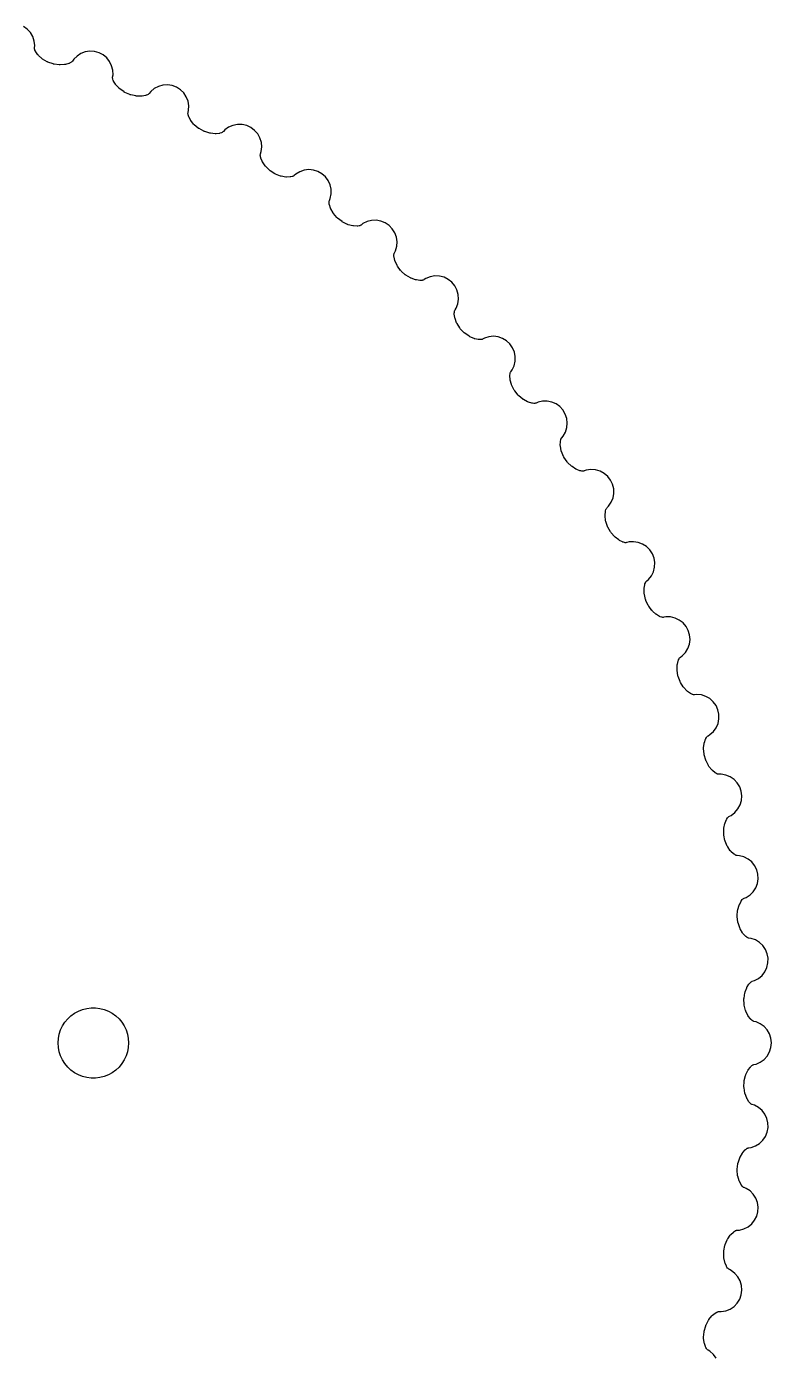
# Model space of a CAD drawing. Header units: metres. Extents: x -60 to 241, y -61 to 61.
# Drawn here: x 18.2 to 60.5, y -17.8 to 57.7 of the extents above; entities that cross this region are included whole.
import ezdxf

# ---------------------------------------------------------------- set-up
doc = ezdxf.new("R2010")
doc.units = ezdxf.units.M

msp = doc.modelspace()

# ---------------------------------------------------------------- linework, layer by layer
for p, q in [((18.2411, 57.5865), (18.0249, 57.7385)), ((18.4209, 57.3931), (18.2411, 57.5865)), ((18.5567, 57.1664), (18.4209, 57.3931)), ((18.6423, 56.9165), (18.5567, 57.1664)), ((18.6741, 56.6543), (18.6423, 56.9165)), ((18.6631, 56.5312), (18.6741, 56.6543)), ((18.6625, 56.4954), (18.6631, 56.5312)), ((18.6662, 56.4642), (18.6625, 56.4954)), ((18.6737, 56.4338), (18.6662, 56.4642)), ((18.685, 56.4045), (18.6737, 56.4338)), ((18.7153, 56.3386), (18.685, 56.4045)), ((18.7232, 56.3229), (18.7153, 56.3386)), ((18.74, 56.2964), (18.7232, 56.3229)), ((18.8541, 56.1389), (18.74, 56.2964)), ((18.8657, 56.1241), (18.8541, 56.1389)), ((18.8875, 56.1015), (18.8657, 56.1241)), ((19.0783, 55.9263), (18.8875, 56.1015)), ((19.0928, 55.9139), (19.0783, 55.9263)), ((19.1187, 55.8961), (19.0928, 55.9139)), ((19.375, 55.7422), (19.1187, 55.8961)), ((20.8822, 55.8781), (20.8137, 55.7752)), ((21.0711, 56.0628), (20.8822, 55.8781)), ((21.2942, 56.2041), (21.0711, 56.0628)), ((21.5419, 56.296), (21.2942, 56.2041)), ((21.8033, 56.3344), (21.5419, 56.296)), ((22.0669, 56.3176), (21.8033, 56.3344)), ((22.3213, 56.2464), (22.0669, 56.3176)), ((22.5552, 56.1239), (22.3213, 56.2464)), ((22.7587, 55.9552), (22.5552, 56.1239)), ((22.9226, 55.7482), (22.7587, 55.9552)), ((19.3919, 55.7329), (19.375, 55.7422)), ((19.4208, 55.7207), (19.3919, 55.7329)), ((19.7156, 55.6171), (19.4208, 55.7207)), ((19.7339, 55.6114), (19.7156, 55.6171)), ((19.7647, 55.6052), (19.7339, 55.6114)), ((20.061, 55.5648), (19.7647, 55.6052)), ((20.08, 55.563), (20.061, 55.5648)), ((20.1114, 55.5631), (20.08, 55.563)), ((20.3699, 55.5804), (20.1114, 55.5631)), ((20.3886, 55.5824), (20.3699, 55.5804)), ((20.4193, 55.5888), (20.3886, 55.5824)), ((20.6068, 55.6402), (20.4193, 55.5888)), ((20.6235, 55.6454), (20.6068, 55.6402)), ((20.6524, 55.6577), (20.6235, 55.6454)), ((20.7173, 55.6901), (20.6524, 55.6577)), ((20.7481, 55.7083), (20.7173, 55.6901)), ((20.7727, 55.7278), (20.7481, 55.7083)), ((20.7947, 55.7502), (20.7727, 55.7278)), ((20.8137, 55.7752), (20.7947, 55.7502)), ((23.0399, 55.5113), (22.9226, 55.7482)), ((23.1054, 55.2555), (23.0399, 55.5113)), ((23.1162, 54.9915), (23.1054, 55.2555)), ((23.0921, 54.8341), (23.0955, 54.8697)), ((23.0933, 54.8027), (23.0921, 54.8341)), ((23.0984, 54.7717), (23.0933, 54.8027)), ((23.0955, 54.8697), (23.1162, 54.9915)), ((23.1073, 54.7416), (23.0984, 54.7717)), ((23.1323, 54.6735), (23.1073, 54.7416)), ((23.1389, 54.6573), (23.1323, 54.6735)), ((23.1535, 54.6295), (23.1389, 54.6573)), ((23.2547, 54.4635), (23.1535, 54.6295)), ((23.2651, 54.4478), (23.2547, 54.4635)), ((23.285, 54.4235), (23.2651, 54.4478)), ((23.4613, 54.2337), (23.285, 54.4235)), ((25.9465, 54.4066), (25.6924, 54.3347)), ((26.2102, 54.4241), (25.9465, 54.4066)), ((26.4716, 54.3864), (26.2102, 54.4241)), ((26.7195, 54.2952), (26.4716, 54.3864)), ((23.4748, 54.2202), (23.4613, 54.2337)), ((23.4992, 54.2004), (23.4748, 54.2202)), ((23.7425, 54.0267), (23.4992, 54.2004)), ((23.7585, 54.0161), (23.7425, 54.0267)), ((23.7864, 54.0016), (23.7585, 54.0161)), ((24.072, 53.8748), (23.7864, 54.0016)), ((24.0899, 53.8677), (24.072, 53.8748)), ((24.1201, 53.8591), (24.0899, 53.8677)), ((24.4122, 53.7953), (24.1201, 53.8591)), ((24.431, 53.792), (24.4122, 53.7953)), ((24.4623, 53.7896), (24.431, 53.792)), ((24.7214, 53.7863), (24.4623, 53.7896)), ((24.7402, 53.7868), (24.7214, 53.7863)), ((24.7713, 53.7907), (24.7402, 53.7868)), ((24.9623, 53.8271), (24.7713, 53.7907)), ((24.9794, 53.831), (24.9623, 53.8271)), ((25.0091, 53.8409), (24.9794, 53.831)), ((25.0764, 53.868), (25.0091, 53.8409)), ((25.1085, 53.8837), (25.0764, 53.868)), ((25.1346, 53.9012), (25.1085, 53.8837)), ((25.1583, 53.9218), (25.1346, 53.9012)), ((25.1792, 53.9452), (25.1583, 53.9218)), ((25.2557, 54.0424), (25.1792, 53.9452)), ((25.4586, 54.2115), (25.2557, 54.0424)), ((25.6924, 54.3347), (25.4586, 54.2115)), ((26.9431, 54.1544), (26.7195, 54.2952)), ((27.1324, 53.9702), (26.9431, 54.1544)), ((27.2793, 53.7507), (27.1324, 53.9702)), ((27.3774, 53.5054), (27.2793, 53.7507)), ((27.3756, 52.826), (27.3819, 52.8612)), ((27.4224, 53.2451), (27.3774, 53.5054)), ((27.3819, 52.8612), (27.4122, 52.9811)), ((27.4122, 52.9811), (27.4224, 53.2451)), ((27.3743, 52.7946), (27.3756, 52.826)), ((27.377, 52.7634), (27.3743, 52.7946)), ((27.3835, 52.7326), (27.377, 52.7634)), ((27.403, 52.6628), (27.3835, 52.7326)), ((27.4083, 52.6462), (27.403, 52.6628)), ((27.4207, 52.6173), (27.4083, 52.6462)), ((27.5084, 52.4438), (27.4207, 52.6173)), ((27.5175, 52.4273), (27.5084, 52.4438)), ((27.5354, 52.4015), (27.5175, 52.4273)), ((27.696, 52.1983), (27.5354, 52.4015)), ((27.7084, 52.1838), (27.696, 52.1983)), ((27.7311, 52.1621), (27.7084, 52.1838)), ((27.9598, 51.9695), (27.7311, 52.1621)), ((29.928, 52.1216), (29.6853, 52.0174)), ((30.1871, 52.1731), (29.928, 52.1216)), ((30.4513, 52.1696), (30.1871, 52.1731)), ((30.7089, 52.1113), (30.4513, 52.1696)), ((30.9488, 52.0006), (30.7089, 52.1113)), ((27.975, 51.9577), (27.9598, 51.9695)), ((28.0016, 51.941), (27.975, 51.9577)), ((28.2763, 51.792), (28.0016, 51.941)), ((28.2936, 51.7835), (28.2763, 51.792)), ((28.323, 51.7725), (28.2936, 51.7835)), ((28.6091, 51.6857), (28.323, 51.7725)), ((28.6276, 51.6809), (28.6091, 51.6857)), ((28.6586, 51.6761), (28.6276, 51.6809)), ((28.9165, 51.6522), (28.6586, 51.6761)), ((28.9353, 51.6511), (28.9165, 51.6522)), ((28.9667, 51.6526), (28.9353, 51.6511)), ((29.16, 51.6737), (28.9667, 51.6526)), ((29.1773, 51.6762), (29.16, 51.6737)), ((29.2078, 51.6837), (29.1773, 51.6762)), ((29.2769, 51.7054), (29.2078, 51.6837)), ((29.3102, 51.7185), (29.2769, 51.7054)), ((29.3376, 51.7339), (29.3102, 51.7185)), ((29.3629, 51.7525), (29.3376, 51.7339)), ((29.3856, 51.7742), (29.3629, 51.7525)), ((29.4696, 51.865), (29.3856, 51.7742)), ((29.6853, 52.0174), (29.4696, 51.865)), ((31.1604, 51.8426), (30.9488, 52.0006)), ((31.3346, 51.6439), (31.1604, 51.8426)), ((31.4636, 51.4135), (31.3346, 51.6439)), ((31.5419, 51.1611), (31.4636, 51.4135)), ((31.4952, 50.5187), (31.535, 50.6357)), ((31.535, 50.6357), (31.5661, 50.8981)), ((31.5661, 50.8981), (31.5419, 51.1611)), ((31.4823, 50.4529), (31.4861, 50.484)), ((31.4825, 50.4215), (31.4823, 50.4529)), ((31.4866, 50.3904), (31.4825, 50.4215)), ((31.4861, 50.484), (31.4952, 50.5187)), ((31.5005, 50.3192), (31.4866, 50.3904)), ((31.5044, 50.3021), (31.5005, 50.3192)), ((31.5145, 50.2724), (31.5044, 50.3021)), ((31.5881, 50.0924), (31.5145, 50.2724)), ((31.5959, 50.0753), (31.5881, 50.0924)), ((31.6116, 50.0482), (31.5959, 50.0753)), ((31.7556, 49.8328), (31.6116, 50.0482)), ((31.7668, 49.8173), (31.7556, 49.8328)), ((31.7878, 49.7939), (31.7668, 49.8173)), ((32.0005, 49.5838), (31.7878, 49.7939)), ((32.0146, 49.5708), (32.0005, 49.5838)), ((32.0398, 49.5521), (32.0146, 49.5708)), ((32.3018, 49.3817), (32.0398, 49.5521)), ((32.3183, 49.3719), (32.3018, 49.3817)), ((32.3468, 49.3586), (32.3183, 49.3719)), ((32.6251, 49.2494), (32.3468, 49.3586)), ((32.6431, 49.2431), (32.6251, 49.2494)), ((32.6737, 49.2358), (32.6431, 49.2431)), ((32.9289, 49.1915), (32.6737, 49.2358)), ((32.9476, 49.1889), (32.9289, 49.1915)), ((32.9789, 49.1879), (32.9476, 49.1889)), ((33.1733, 49.1936), (32.9789, 49.1879)), ((33.1907, 49.1947), (33.1733, 49.1936)), ((33.2217, 49.1997), (33.1907, 49.1947)), ((33.2924, 49.2159), (33.2217, 49.1997)), ((33.3266, 49.2263), (33.2924, 49.2159)), ((33.3551, 49.2395), (33.3266, 49.2263)), ((33.3818, 49.256), (33.3551, 49.2395)), ((33.4062, 49.2758), (33.3818, 49.256)), ((33.497, 49.3596), (33.4062, 49.2758)), ((33.7242, 49.4944), (33.497, 49.3596)), ((33.9745, 49.5791), (33.7242, 49.4944)), ((34.2369, 49.6098), (33.9745, 49.5791)), ((34.5, 49.5853), (34.2369, 49.6098)), ((34.7521, 49.5067), (34.5, 49.5853)), ((34.9825, 49.3774), (34.7521, 49.5067)), ((35.1808, 49.203), (34.9825, 49.3774)), ((35.3386, 48.9911), (35.1808, 49.203)), ((35.449, 48.7511), (35.3386, 48.9911)), ((35.507, 48.4934), (35.449, 48.7511)), ((35.5101, 48.2292), (35.507, 48.4934)), ((35.3889, 47.7608), (35.3913, 47.7921)), ((35.3905, 47.7294), (35.3889, 47.7608)), ((35.3987, 47.6573), (35.3905, 47.7294)), ((35.3913, 47.7921), (35.3976, 47.8228)), ((35.3976, 47.8228), (35.4093, 47.8567)), ((35.4013, 47.6401), (35.3987, 47.6573)), ((35.409, 47.6096), (35.4013, 47.6401)), ((35.4681, 47.4244), (35.409, 47.6096)), ((35.4093, 47.8567), (35.4583, 47.9703)), ((35.4583, 47.9703), (35.5101, 48.2292)), ((35.4745, 47.4067), (35.4681, 47.4244)), ((35.488, 47.3784), (35.4745, 47.4067)), ((35.6145, 47.1523), (35.488, 47.3784)), ((35.6244, 47.136), (35.6145, 47.1523)), ((35.6434, 47.111), (35.6244, 47.136)), ((35.8387, 46.8846), (35.6434, 47.111)), ((35.8519, 46.8706), (35.8387, 46.8846)), ((35.8755, 46.8499), (35.8519, 46.8706)), ((36.1231, 46.6592), (35.8755, 46.8499)), ((36.1388, 46.6481), (36.1231, 46.6592)), ((36.1661, 46.6326), (36.1388, 46.6481)), ((36.4348, 46.5016), (36.1661, 46.6326)), ((36.4523, 46.4939), (36.4348, 46.5016)), ((36.4822, 46.4842), (36.4523, 46.4939)), ((36.7331, 46.4198), (36.4822, 46.4842)), ((36.7515, 46.4158), (36.7331, 46.4198)), ((36.7827, 46.4122), (36.7515, 46.4158)), ((36.9769, 46.4024), (36.7827, 46.4122)), ((36.9943, 46.4022), (36.9769, 46.4024)), ((37.0256, 46.4047), (36.9943, 46.4022)), ((37.0973, 46.4152), (37.0256, 46.4047)), ((37.1323, 46.4229), (37.0973, 46.4152)), ((37.1618, 46.4337), (37.1323, 46.4229)), ((37.1897, 46.4481), (37.1618, 46.4337)), ((37.2155, 46.4659), (37.1897, 46.4481)), ((37.3128, 46.5423), (37.2155, 46.4659)), ((37.55, 46.6586), (37.3128, 46.5423)), ((37.8062, 46.7231), (37.55, 46.6586)), ((38.0701, 46.7329), (37.8062, 46.7231)), ((38.3304, 46.6876), (38.0701, 46.7329)), ((38.5755, 46.5892), (38.3304, 46.6876)), ((38.7949, 46.4419), (38.5755, 46.5892)), ((38.9788, 46.2523), (38.7949, 46.4419)), ((39.1193, 46.0286), (38.9788, 46.2523)), ((39.2102, 45.7805), (39.1193, 46.0286)), ((39.2475, 45.5191), (39.2102, 45.7805)), ((39.2297, 45.2554), (39.2475, 45.5191)), ((39.0708, 44.7668), (39.0717, 44.7981)), ((39.0732, 44.6942), (39.0708, 44.7668)), ((39.0717, 44.7981), (39.0765, 44.8292)), ((39.0744, 44.6768), (39.0732, 44.6942)), ((39.0796, 44.6459), (39.0744, 44.6768)), ((39.0765, 44.8292), (39.0852, 44.8593)), ((39.1238, 44.4566), (39.0796, 44.6459)), ((39.0852, 44.8593), (39.0996, 44.8921)), ((39.0996, 44.8921), (39.1574, 45.0014)), ((39.1574, 45.0014), (39.2297, 45.2554)), ((39.1288, 44.4384), (39.1238, 44.4566)), ((39.1401, 44.4091), (39.1288, 44.4384)), ((39.2481, 44.1737), (39.1401, 44.4091)), ((39.2568, 44.1566), (39.2481, 44.1737)), ((39.2737, 44.1302), (39.2568, 44.1566)), ((39.4505, 43.889), (39.2737, 44.1302)), ((39.4624, 43.874), (39.4505, 43.889)), ((39.4843, 43.8515), (39.4624, 43.874)), ((39.716, 43.6418), (39.4843, 43.8515)), ((39.7307, 43.6294), (39.716, 43.6418)), ((39.7567, 43.6118), (39.7307, 43.6294)), ((40.0142, 43.4599), (39.7567, 43.6118)), ((40.031, 43.4508), (40.0142, 43.4599)), ((40.06, 43.4387), (40.031, 43.4508)), ((40.305, 43.3546), (40.06, 43.4387)), ((40.323, 43.3491), (40.305, 43.3546)), ((40.3539, 43.3431), (40.323, 43.3491)), ((40.5466, 43.3179), (40.3539, 43.3431)), ((40.564, 43.3163), (40.5466, 43.3179)), ((40.5954, 43.3163), (40.564, 43.3163)), ((40.6678, 43.3211), (40.5954, 43.3163)), ((40.7032, 43.326), (40.6678, 43.3211)), ((40.7335, 43.3344), (40.7032, 43.326)), ((40.7624, 43.3466), (40.7335, 43.3344)), ((40.7896, 43.3623), (40.7624, 43.3466)), ((40.8927, 43.4306), (40.7896, 43.3623)), ((41.1383, 43.5278), (40.8927, 43.4306)), ((41.3988, 43.5717), (41.1383, 43.5278)), ((41.6628, 43.5605), (41.3988, 43.5717)), ((41.9186, 43.4946), (41.6628, 43.5605)), ((42.1551, 43.3771), (41.9186, 43.4946)), ((42.3621, 43.2129), (42.1551, 43.3771)), ((42.5303, 43.0093), (42.3621, 43.2129)), ((42.6526, 42.775), (42.5303, 43.0093)), ((42.7235, 42.5206), (42.6526, 42.775)), ((42.74, 42.2569), (42.7235, 42.5206)), ((42.5007, 41.4486), (42.504, 41.5211)), ((42.504, 41.5211), (42.5074, 41.5523)), ((42.5074, 41.5523), (42.5147, 41.5829)), ((42.5147, 41.5829), (42.5258, 41.6122)), ((42.5258, 41.6122), (42.5427, 41.6437)), ((42.5427, 41.6437), (42.609, 41.7481)), ((42.609, 41.7481), (42.7012, 41.9956)), ((42.7012, 41.9956), (42.74, 42.2569)), ((42.5005, 41.4311), (42.5007, 41.4486)), ((42.5032, 41.3999), (42.5005, 41.4311)), ((42.5322, 41.2076), (42.5032, 41.3999)), ((42.5358, 41.1891), (42.5322, 41.2076)), ((42.5447, 41.159), (42.5358, 41.1891)), ((42.6337, 40.9157), (42.5447, 41.159)), ((42.6409, 40.8981), (42.6337, 40.9157)), ((42.6557, 40.8704), (42.6409, 40.8981)), ((42.8127, 40.616), (42.6557, 40.8704)), ((42.8235, 40.6), (42.8127, 40.616)), ((42.8435, 40.5758), (42.8235, 40.6)), ((43.0578, 40.3484), (42.8435, 40.5758)), ((43.0715, 40.3349), (43.0578, 40.3484)), ((43.096, 40.3153), (43.0715, 40.3349)), ((43.3406, 40.1433), (43.096, 40.3153)), ((43.3566, 40.1329), (43.3406, 40.1433)), ((43.3846, 40.1186), (43.3566, 40.1329)), ((43.6221, 40.0153), (43.3846, 40.1186)), ((43.6397, 40.0084), (43.6221, 40.0153)), ((44.2139, 40.0444), (44.1058, 39.9845)), ((44.4666, 40.1217), (44.2139, 40.0444)), ((44.7297, 40.1448), (44.4666, 40.1217)), ((44.9919, 40.1127), (44.7297, 40.1448)), ((45.2418, 40.0267), (44.9919, 40.1127)), ((45.4682, 39.8907), (45.2418, 40.0267)), ((43.6699, 40), (43.6397, 40.0084)), ((43.8601, 39.9595), (43.6699, 40)), ((43.8773, 39.9565), (43.8601, 39.9595)), ((43.9086, 39.9541), (43.8773, 39.9565)), ((43.9811, 39.9531), (43.9086, 39.9541)), ((44.0168, 39.9552), (43.9811, 39.9531)), ((44.0476, 39.9612), (44.0168, 39.9552)), ((44.0775, 39.971), (44.0476, 39.9612)), ((44.1058, 39.9845), (44.0775, 39.971)), ((45.6614, 39.7106), (45.4682, 39.8907)), ((45.813, 39.4942), (45.6614, 39.7106)), ((45.9163, 39.2511), (45.813, 39.4942)), ((45.9028, 38.4702), (45.9622, 38.7276)), ((45.9667, 38.9918), (45.9163, 39.2511)), ((45.9622, 38.7276), (45.9667, 38.9918)), ((45.6579, 37.9235), (45.6594, 37.9409)), ((45.6581, 37.8921), (45.6579, 37.9235)), ((45.6717, 37.6982), (45.6581, 37.8921)), ((45.6594, 37.9409), (45.6685, 38.0129)), ((45.6685, 38.0129), (45.6744, 38.0437)), ((45.6744, 38.0437), (45.6841, 38.0736)), ((45.6841, 38.0736), (45.6974, 38.102)), ((45.6974, 38.102), (45.7168, 38.132)), ((45.7168, 38.132), (45.7912, 38.2308)), ((45.7912, 38.2308), (45.9028, 38.4702)), ((45.6738, 37.6794), (45.6717, 37.6982)), ((45.6803, 37.6487), (45.6738, 37.6794)), ((45.7497, 37.3992), (45.6803, 37.6487)), ((45.7555, 37.381), (45.7497, 37.3992)), ((45.768, 37.3522), (45.7555, 37.381)), ((45.9043, 37.0861), (45.768, 37.3522)), ((45.9137, 37.0693), (45.9043, 37.0861)), ((45.9318, 37.0436), (45.9137, 37.0693)), ((46.1273, 36.7999), (45.9318, 37.0436)), ((46.1399, 36.7853), (46.1273, 36.7999)), ((46.1628, 36.7638), (46.1399, 36.7853)), ((46.393, 36.573), (46.1628, 36.7638)), ((46.4082, 36.5614), (46.393, 36.573)), ((46.4349, 36.5449), (46.4082, 36.5614)), ((46.6635, 36.423), (46.4349, 36.5449)), ((46.6804, 36.4148), (46.6635, 36.423)), ((46.7099, 36.404), (46.6804, 36.4148)), ((46.8962, 36.3485), (46.7099, 36.404)), ((46.9131, 36.3441), (46.8962, 36.3485)), ((46.9442, 36.3392), (46.9131, 36.3441)), ((47.0164, 36.3325), (46.9442, 36.3392)), ((47.0521, 36.3317), (47.0164, 36.3325)), ((47.0833, 36.3353), (47.0521, 36.3317)), ((47.1138, 36.3427), (47.0833, 36.3353)), ((47.1432, 36.3538), (47.1138, 36.3427)), ((47.2558, 36.405), (47.1432, 36.3538)), ((47.5137, 36.462), (47.2558, 36.405)), ((47.7778, 36.4641), (47.5137, 36.462)), ((48.0367, 36.4112), (47.7778, 36.4641)), ((48.2789, 36.3057), (48.0367, 36.4112)), ((48.4937, 36.1522), (48.2789, 36.3057)), ((48.6721, 35.9572), (48.4937, 36.1522)), ((48.806, 35.7295), (48.6721, 35.9572)), ((48.8896, 35.479), (48.806, 35.7295)), ((48.8142, 34.7017), (48.8938, 34.9535)), ((48.9193, 35.2164), (48.8896, 35.479)), ((48.8938, 34.9535), (48.9193, 35.2164)), ((48.5225, 33.9504), (48.5243, 34.1448)), ((48.5243, 34.1448), (48.5266, 34.1761)), ((48.5266, 34.1761), (48.5295, 34.1933)), ((48.5295, 34.1933), (48.5443, 34.2643)), ((48.5443, 34.2643), (48.5526, 34.2946)), ((48.5526, 34.2946), (48.5646, 34.3236)), ((48.5646, 34.3236), (48.5802, 34.3509)), ((48.5802, 34.3509), (48.6019, 34.3793)), ((48.6019, 34.3793), (48.6839, 34.4718)), ((48.6839, 34.4718), (48.8142, 34.7017)), ((48.523, 33.9315), (48.5225, 33.9504)), ((48.5271, 33.9004), (48.523, 33.9315)), ((48.5764, 33.6461), (48.5271, 33.9004)), ((48.5808, 33.6275), (48.5764, 33.6461)), ((48.591, 33.5978), (48.5808, 33.6275)), ((48.7057, 33.3217), (48.591, 33.5978)), ((48.7138, 33.3043), (48.7057, 33.3217)), ((48.7297, 33.2773), (48.7138, 33.3043)), ((48.9053, 33.0187), (48.7297, 33.2773)), ((48.9167, 33.0032), (48.9053, 33.0187)), ((48.9378, 32.98), (48.9167, 33.0032)), ((49.1521, 32.7715), (48.9378, 32.98)), ((49.1663, 32.7587), (49.1521, 32.7715)), ((49.1916, 32.7401), (49.1663, 32.7587)), ((49.4097, 32.6004), (49.1916, 32.7401)), ((49.426, 32.5909), (49.4097, 32.6004)), ((49.4545, 32.5778), (49.426, 32.5909)), ((49.6359, 32.5077), (49.4545, 32.5778)), ((49.6524, 32.502), (49.6359, 32.5077)), ((49.6829, 32.4947), (49.6524, 32.502)), ((49.7543, 32.4822), (49.6829, 32.4947)), ((49.7899, 32.4786), (49.7543, 32.4822)), ((49.8213, 32.4796), (49.7899, 32.4786)), ((49.8523, 32.4846), (49.8213, 32.4796)), ((49.8824, 32.4934), (49.8523, 32.4846)), ((49.9987, 32.5354), (49.8824, 32.4934)), ((50.2604, 32.5718), (49.9987, 32.5354)), ((50.5239, 32.5529), (50.2604, 32.5718)), ((50.7776, 32.4796), (50.5239, 32.5529)), ((51.0107, 32.3552), (50.7776, 32.4796)), ((51.2128, 32.185), (51.0107, 32.3552)), ((51.375, 31.9766), (51.2128, 32.185)), ((51.4904, 31.7389), (51.375, 31.9766)), ((51.5539, 31.4825), (51.4904, 31.7389)), ((51.4169, 30.7136), (51.5163, 30.9584)), ((51.5163, 30.9584), (51.5626, 31.2185)), ((51.5626, 31.2185), (51.5539, 31.4825)), ((51.0837, 30.1816), (51.0884, 30.2126)), ((51.0884, 30.2126), (51.0928, 30.2296)), ((51.0928, 30.2296), (51.1131, 30.2992)), ((51.1131, 30.2992), (51.1238, 30.3287)), ((51.1238, 30.3287), (51.1381, 30.3567)), ((51.1381, 30.3567), (51.1558, 30.3826)), ((51.1558, 30.3826), (51.1797, 30.4092)), ((51.1797, 30.4092), (51.2688, 30.4949)), ((51.2688, 30.4949), (51.4169, 30.7136)), ((51.0655, 29.9691), (51.0665, 29.9879)), ((51.067, 29.9377), (51.0655, 29.9691)), ((51.0665, 29.9879), (51.0837, 30.1816)), ((51.0961, 29.6803), (51.067, 29.9377)), ((51.0989, 29.6615), (51.0961, 29.6803)), ((51.1067, 29.631), (51.0989, 29.6615)), ((51.1992, 29.3467), (51.1067, 29.631)), ((51.2058, 29.3287), (51.1992, 29.3467)), ((51.2196, 29.3004), (51.2058, 29.3287)), ((51.374, 29.0288), (51.2196, 29.3004)), ((51.3842, 29.0125), (51.374, 29.0288)), ((51.4033, 28.9876), (51.3842, 29.0125)), ((51.6004, 28.7627), (51.4033, 28.9876)), ((51.6135, 28.7488), (51.6004, 28.7627)), ((51.6373, 28.7283), (51.6135, 28.7488)), ((51.8437, 28.5718), (51.6373, 28.7283)), ((51.8591, 28.561), (51.8437, 28.5718)), ((51.8865, 28.5456), (51.8591, 28.561)), ((52.0617, 28.4614), (51.8865, 28.5456)), ((52.0777, 28.4544), (52.0617, 28.4614)), ((52.1076, 28.4446), (52.0777, 28.4544)), ((52.1778, 28.4265), (52.1076, 28.4446)), ((52.213, 28.4201), (52.1778, 28.4265)), ((52.2443, 28.4186), (52.213, 28.4201)), ((52.2756, 28.4211), (52.2443, 28.4186)), ((52.3064, 28.4275), (52.2756, 28.4211)), ((52.4256, 28.4602), (52.3064, 28.4275)), ((52.6893, 28.4756), (52.4256, 28.4602)), ((52.9505, 28.4358), (52.6893, 28.4756)), ((53.1977, 28.3427), (52.9505, 28.4358)), ((53.4201, 28.2001), (53.1977, 28.3427)), ((53.608, 28.0144), (53.4201, 28.2001)), ((53.7532, 27.7938), (53.608, 28.0144)), ((53.8493, 27.5477), (53.7532, 27.7938)), ((53.8922, 27.287), (53.8493, 27.5477)), ((53.88, 27.0232), (53.8922, 27.287)), ((53.5295, 26.3251), (53.6946, 26.5315)), ((53.6946, 26.5315), (53.8131, 26.7675)), ((53.8131, 26.7675), (53.88, 27.0232)), ((53.2842, 25.7858), (53.2851, 25.8172)), ((53.2926, 25.5269), (53.2842, 25.7858)), ((53.2851, 25.8172), (53.2876, 25.8359)), ((53.2876, 25.8359), (53.3202, 26.0276)), ((53.3202, 26.0276), (53.3273, 26.0581)), ((53.3273, 26.0581), (53.333, 26.0746)), ((53.333, 26.0746), (53.3588, 26.1424)), ((53.3588, 26.1424), (53.3718, 26.171)), ((53.3718, 26.171), (53.3883, 26.1977)), ((53.3883, 26.1977), (53.408, 26.2222)), ((53.408, 26.2222), (53.4339, 26.2468)), ((53.4339, 26.2468), (53.5295, 26.3251)), ((53.294, 25.5079), (53.2926, 25.5269)), ((53.2994, 25.4769), (53.294, 25.5079)), ((53.3689, 25.1862), (53.2994, 25.4769)), ((53.3741, 25.1676), (53.3689, 25.1862)), ((53.3856, 25.1384), (53.3741, 25.1676)), ((53.518, 24.8554), (53.3856, 25.1384)), ((53.5268, 24.8383), (53.518, 24.8554)), ((53.5439, 24.812), (53.5268, 24.8383)), ((53.7225, 24.5722), (53.5439, 24.812)), ((53.7345, 24.5573), (53.7225, 24.5722)), ((53.7565, 24.5349), (53.7345, 24.5573)), ((53.9498, 24.3625), (53.7565, 24.5349)), ((53.9643, 24.3504), (53.9498, 24.3625)), ((53.9904, 24.333), (53.9643, 24.3504)), ((54.1584, 24.2351), (53.9904, 24.333)), ((54.1738, 24.2268), (54.1584, 24.2351)), ((54.2028, 24.2148), (54.1738, 24.2268)), ((54.2713, 24.1911), (54.2028, 24.2148)), ((54.3059, 24.1819), (54.2713, 24.1911)), ((54.3371, 24.178), (54.3059, 24.1819)), ((54.3685, 24.1779), (54.3371, 24.178)), ((54.3996, 24.1819), (54.3685, 24.1779)), ((54.521, 24.205), (54.3996, 24.1819)), ((54.7851, 24.1994), (54.521, 24.205)), ((55.0424, 24.139), (54.7851, 24.1994)), ((55.2813, 24.0265), (55.0424, 24.139)), ((55.4917, 23.8667), (55.2813, 24.0265)), ((55.6643, 23.6667), (55.4917, 23.8667)), ((55.7915, 23.4352), (55.6643, 23.6667)), ((55.8678, 23.1823), (55.7915, 23.4352)), ((55.7697, 22.4075), (55.8566, 22.6569)), ((55.8566, 22.6569), (55.8898, 22.919)), ((55.8898, 22.919), (55.8678, 23.1823)), ((55.3009, 21.8732), (55.3225, 21.8961)), ((55.3225, 21.8961), (55.3503, 21.9185)), ((55.3503, 21.9185), (55.4519, 21.9891)), ((55.4519, 21.9891), (55.6328, 22.1815)), ((55.6328, 22.1815), (55.7697, 22.4075)), ((55.1521, 21.193), (55.1523, 21.2121)), ((55.155, 21.1617), (55.1521, 21.193)), ((55.1523, 21.2121), (55.1644, 21.4709)), ((55.2012, 20.8664), (55.155, 21.1617)), ((55.1644, 21.4709), (55.1679, 21.5021)), ((55.1679, 21.5021), (55.1718, 21.5205)), ((55.1718, 21.5205), (55.2195, 21.709)), ((55.2195, 21.709), (55.2291, 21.7389)), ((55.2291, 21.7389), (55.236, 21.7549)), ((55.236, 21.7549), (55.2672, 21.8205)), ((55.2672, 21.8205), (55.2824, 21.8479)), ((55.2824, 21.8479), (55.3009, 21.8732)), ((55.205, 20.8475), (55.2012, 20.8664)), ((55.2141, 20.8175), (55.205, 20.8475)), ((55.3235, 20.5248), (55.2141, 20.8175)), ((55.331, 20.507), (55.3235, 20.5248)), ((55.346, 20.4794), (55.331, 20.507)), ((55.5049, 20.2262), (55.346, 20.4794)), ((55.5157, 20.2104), (55.5049, 20.2262)), ((55.5359, 20.1864), (55.5157, 20.2104)), ((55.7149, 19.9991), (55.5359, 20.1864)), ((55.7284, 19.986), (55.7149, 19.9991)), ((55.753, 19.9665), (55.7284, 19.986)), ((55.9127, 19.8556), (55.753, 19.9665)), ((55.9274, 19.8461), (55.9127, 19.8556)), ((55.9553, 19.8318), (55.9274, 19.8461)), ((56.0217, 19.8028), (55.9553, 19.8318)), ((56.0555, 19.7908), (56.0217, 19.8028)), ((56.0862, 19.7844), (56.0555, 19.7908)), ((56.1175, 19.7819), (56.0862, 19.7844)), ((56.1489, 19.7834), (56.1175, 19.7819)), ((56.2718, 19.7968), (56.1489, 19.7834)), ((56.5346, 19.7702), (56.2718, 19.7968)), ((56.7862, 19.6896), (56.5346, 19.7702)), ((57.0155, 19.5584), (56.7862, 19.6896)), ((57.2125, 19.3825), (57.0155, 19.5584)), ((57.3687, 19.1693), (57.2125, 19.3825)), ((57.4771, 18.9284), (57.3687, 19.1693)), ((57.533, 18.6703), (57.4771, 18.9284)), ((57.3736, 17.9057), (57.4802, 18.1476)), ((57.4802, 18.1476), (57.534, 18.4061)), ((57.534, 18.4061), (57.533, 18.6703)), ((56.8261, 17.3605), (56.8434, 17.3866)), ((56.8434, 17.3866), (56.8639, 17.4104)), ((56.8639, 17.4104), (56.8873, 17.4314)), ((56.8873, 17.4314), (56.9168, 17.4516)), ((56.9168, 17.4516), (57.0236, 17.5138)), ((57.0236, 17.5138), (57.2193, 17.6914)), ((57.2193, 17.6914), (57.3736, 17.9057)), ((56.6616, 16.7442), (56.6633, 16.7632)), ((56.662, 16.7128), (56.6616, 16.7442)), ((56.6846, 16.4147), (56.662, 16.7128)), ((56.6633, 16.7632), (56.6959, 17.0202)), ((56.6959, 17.0202), (56.7018, 17.051)), ((56.7018, 17.051), (56.7072, 17.0691)), ((56.7072, 17.0691), (56.7697, 17.2532)), ((56.7697, 17.2532), (56.7817, 17.2822)), ((56.7817, 17.2822), (56.7899, 17.2976)), ((56.7899, 17.2976), (56.8261, 17.3605)), ((56.6868, 16.3955), (56.6846, 16.4147)), ((56.6935, 16.3649), (56.6868, 16.3955)), ((56.7794, 16.0644), (56.6935, 16.3649)), ((56.7854, 16.0461), (56.7794, 16.0644)), ((56.7981, 16.0175), (56.7854, 16.0461)), ((56.9364, 15.7524), (56.7981, 16.0175)), ((56.9459, 15.7358), (56.9364, 15.7524)), ((56.9642, 15.7103), (56.9459, 15.7358)), ((57.1277, 15.5093), (56.9642, 15.7103)), ((57.1401, 15.4952), (57.1277, 15.5093)), ((57.1631, 15.4738), (57.1401, 15.4952)), ((57.3135, 15.3506), (57.1631, 15.4738)), ((57.3273, 15.34), (57.3135, 15.3506)), ((57.354, 15.3235), (57.3273, 15.34)), ((57.418, 15.2893), (57.354, 15.3235)), ((57.4507, 15.2747), (57.418, 15.2893)), ((57.4808, 15.2659), (57.4507, 15.2747)), ((57.5118, 15.2609), (57.4808, 15.2659)), ((57.5432, 15.2598), (57.5118, 15.2609)), ((57.6667, 15.2634), (57.5432, 15.2598)), ((57.9267, 15.216), (57.6667, 15.2634)), ((58.171, 15.1157), (57.9267, 15.216)), ((58.3892, 14.9667), (58.171, 15.1157)), ((58.5716, 14.7756), (58.3892, 14.9667)), ((58.7103, 14.5508), (58.5716, 14.7756)), ((58.7992, 14.302), (58.7103, 14.5508)), ((58.7403, 13.5233), (58.8145, 13.7768)), ((58.8345, 14.0403), (58.7992, 14.302)), ((58.8145, 13.7768), (58.8345, 14.0403)), ((58.0451, 12.8154), (58.0674, 12.8375)), ((58.0674, 12.8375), (58.0923, 12.8566)), ((58.0923, 12.8566), (58.1234, 12.8744)), ((58.1234, 12.8744), (58.2348, 12.9279)), ((58.2348, 12.9279), (58.444, 13.0894)), ((58.444, 13.0894), (58.6149, 13.2908)), ((58.6149, 13.2908), (58.7403, 13.5233)), ((57.8096, 11.8592), (57.8107, 12.1581)), ((57.8107, 12.1581), (57.8128, 12.1895)), ((57.8128, 12.1895), (57.816, 12.2083)), ((57.816, 12.2083), (57.8689, 12.4619)), ((57.8689, 12.4619), (57.8773, 12.4922)), ((57.8773, 12.4922), (57.8841, 12.5097)), ((57.8841, 12.5097), (57.961, 12.6883)), ((57.961, 12.6883), (57.9752, 12.7162)), ((57.9752, 12.7162), (57.9846, 12.731)), ((57.9846, 12.731), (58.0257, 12.7907)), ((58.0257, 12.7907), (58.0451, 12.8154)), ((57.8102, 11.84), (57.8096, 11.8592)), ((57.8145, 11.8089), (57.8102, 11.84)), ((57.8762, 11.5025), (57.8145, 11.8089)), ((57.8807, 11.4838), (57.8762, 11.5025)), ((57.8912, 11.4542), (57.8807, 11.4838)), ((58.008, 11.179), (57.8912, 11.4542)), ((58.0161, 11.1617), (58.008, 11.179)), ((58.0323, 11.1348), (58.0161, 11.1617)), ((58.1793, 10.9215), (58.0323, 11.1348)), ((58.1906, 10.9064), (58.1793, 10.9215)), ((58.2118, 10.8833), (58.1906, 10.9064)), ((58.3519, 10.7485), (58.2118, 10.8833)), ((58.3649, 10.7368), (58.3519, 10.7485)), ((58.3902, 10.7182), (58.3649, 10.7368)), ((58.4512, 10.679), (58.3902, 10.7182)), ((58.4826, 10.6619), (58.4512, 10.679)), ((58.512, 10.6507), (58.4826, 10.6619)), ((58.5425, 10.6433), (58.512, 10.6507)), ((58.5737, 10.6398), (58.5425, 10.6433)), ((58.6972, 10.6335), (58.5737, 10.6398)), ((58.9525, 10.5657), (58.6972, 10.6335)), ((59.1881, 10.4462), (58.9525, 10.5657)), ((59.3937, 10.2804), (59.1881, 10.4462)), ((59.5603, 10.0754), (59.3937, 10.2804)), ((59.6808, 9.84021), (59.5603, 10.0754)), ((59.7496, 9.58527), (59.6808, 9.84021)), ((59.629, 8.81367), (59.7232, 9.06044)), ((59.7232, 9.06044), (59.764, 9.32143)), ((59.764, 9.32143), (59.7496, 9.58527)), ((59.0779, 8.26031), (59.2991, 8.40463)), ((59.2991, 8.40463), (59.4856, 8.59183)), ((59.4856, 8.59183), (59.629, 8.81367)), ((58.5939, 7.52664), (58.5985, 7.55769)), ((58.5985, 7.55769), (58.6031, 7.57623)), ((58.6031, 7.57623), (58.6761, 7.8248)), ((58.6761, 7.8248), (58.6868, 7.85431)), ((58.6868, 7.85431), (58.695, 7.87128)), ((58.695, 7.87128), (58.7859, 8.04314)), ((58.7859, 8.04314), (58.8023, 8.06992)), ((58.8023, 8.06992), (58.8128, 8.08388)), ((58.8128, 8.08388), (58.8586, 8.1402)), ((58.8586, 8.1402), (58.8799, 8.16327)), ((58.8799, 8.16327), (58.9039, 8.1835)), ((58.9039, 8.1835), (58.9302, 8.20056)), ((58.9302, 8.20056), (58.9626, 8.21579)), ((58.9626, 8.21579), (59.0779, 8.26031)), ((58.5681, 7.20949), (58.569, 7.22871)), ((58.5699, 7.17815), (58.5681, 7.20949)), ((58.569, 7.22871), (58.5939, 7.52664)), ((58.6071, 6.86787), (58.5699, 7.17815)), ((58.6101, 6.84888), (58.6071, 6.86787)), ((58.6182, 6.81853), (58.6101, 6.84888)), ((58.7128, 6.53491), (58.6182, 6.81853)), ((58.7195, 6.51701), (58.7128, 6.53491)), ((58.7335, 6.48891), (58.7195, 6.51701)), ((58.8631, 6.26463), (58.7335, 6.48891)), ((58.8732, 6.2487), (58.8631, 6.26463)), ((58.8925, 6.22395), (58.8732, 6.2487)), ((59.0214, 6.07843), (58.8925, 6.22395)), ((59.0334, 6.06577), (59.0214, 6.07843)), ((59.0572, 6.04523), (59.0334, 6.06577)), ((59.1149, 6.00133), (59.0572, 6.04523)), ((59.1449, 5.98175), (59.1149, 6.00133)), ((59.1732, 5.96826), (59.1449, 5.98175)), ((59.203, 5.95844), (59.1732, 5.96826)), ((59.2338, 5.95242), (59.203, 5.95844)), ((59.3564, 5.9364), (59.2338, 5.95242)), ((59.6056, 5.84846), (59.3564, 5.9364)), ((59.8309, 5.71066), (59.6056, 5.84846)), ((60.0227, 5.52901), (59.8309, 5.71066)), ((60.1726, 5.31146), (60.0227, 5.52901)), ((60.2739, 5.06749), (60.1726, 5.31146)), ((60.2543, 4.28682), (60.3157, 4.54372)), ((60.3223, 4.8078), (60.2739, 5.06749)), ((60.3157, 4.54372), (60.3223, 4.8078)), ((59.7794, 3.66675), (59.9802, 3.83853)), ((59.9802, 3.83853), (60.1407, 4.04823)), ((60.1407, 4.04823), (60.2543, 4.28682)), ((59.0198, 2.89627), (59.1123, 3.13824)), ((59.1123, 3.13824), (59.1253, 3.16681)), ((59.1253, 3.16681), (59.1348, 3.18306)), ((59.1348, 3.18306), (59.2391, 3.34717)), ((59.2391, 3.34717), (59.2576, 3.37256)), ((59.2576, 3.37256), (59.2692, 3.38562)), ((59.2692, 3.38562), (59.3192, 3.43813)), ((59.3192, 3.43813), (59.3423, 3.45944)), ((59.3423, 3.45944), (59.3678, 3.47771)), ((59.3678, 3.47771), (59.3954, 3.49261)), ((59.3954, 3.49261), (59.4289, 3.50525)), ((59.4289, 3.50525), (59.5474, 3.54047)), ((59.5474, 3.54047), (59.7794, 3.66675)), ((58.9551, 2.50208), (58.9558, 2.53346)), ((58.9675, 2.18983), (58.9551, 2.50208)), ((58.9558, 2.53346), (58.9582, 2.55255)), ((58.9582, 2.55255), (59.0067, 2.84756)), ((59.0067, 2.84756), (59.0137, 2.87816)), ((59.0137, 2.87816), (59.0198, 2.89627)), ((20.5421, 1.36908), (20.7251, 1.54102)), ((20.7251, 1.54102), (20.9283, 1.68864)), ((20.9283, 1.68864), (21.1484, 1.80965)), ((21.1484, 1.80965), (21.382, 1.9021)), ((21.382, 1.9021), (21.6252, 1.96457)), ((21.6252, 1.96457), (21.8744, 1.99605)), ((21.8744, 1.99605), (22.1256, 1.99605)), ((22.1256, 1.99605), (22.3748, 1.96457)), ((22.3748, 1.96457), (22.618, 1.9021)), ((22.618, 1.9021), (22.8515, 1.80965)), ((22.8515, 1.80965), (23.0716, 1.68864)), ((23.0716, 1.68864), (23.2748, 1.54102)), ((23.2748, 1.54102), (23.4579, 1.36908)), ((58.969, 2.17065), (58.9675, 2.18983)), ((58.9746, 2.13976), (58.969, 2.17065)), ((59.0464, 1.84952), (58.9746, 2.13976)), ((59.0517, 1.83115), (59.0464, 1.84952)), ((59.0634, 1.80202), (59.0517, 1.83115)), ((59.1748, 1.56815), (59.0634, 1.80202)), ((59.1835, 1.55147), (59.1748, 1.56815)), ((59.2008, 1.52525), (59.1835, 1.55147)), ((59.3178, 1.36995), (59.2008, 1.52525)), ((20.1404, 0.73624), (20.2474, 0.9635)), ((20.2474, 0.9635), (20.382, 1.17557)), ((20.382, 1.17557), (20.5421, 1.36908)), ((23.4579, 1.36908), (23.618, 1.17557)), ((23.618, 1.17557), (23.7526, 0.9635)), ((23.7526, 0.9635), (23.8595, 0.73624)), ((59.3288, 1.35637), (59.3178, 1.36995)), ((59.3508, 1.33401), (59.3288, 1.35637)), ((59.4048, 1.28568), (59.3508, 1.33401)), ((59.4332, 1.26379), (59.4048, 1.28568)), ((59.4603, 1.24809), (59.4332, 1.26379)), ((59.4893, 1.23592), (59.4603, 1.24809)), ((59.5195, 1.22748), (59.4893, 1.23592)), ((59.6405, 1.20177), (59.5195, 1.22748)), ((59.8818, 1.09433), (59.6405, 1.20177)), ((60.0955, 0.93903), (59.8818, 1.09433)), ((60.2723, 0.74272), (60.0955, 0.93903)), ((20, 0), (20.0158, 0.25066)), ((20.0158, -0.25066), (20, 0)), ((20.0158, 0.25066), (20.0628, 0.49738)), ((20.0628, 0.49738), (20.1404, 0.73624)), ((23.8595, 0.73624), (23.9372, 0.49738)), ((23.9372, 0.49738), (23.9842, 0.25066)), ((23.9842, 0.25066), (24, 0)), ((24, 0), (23.9842, -0.25066)), ((60.4044, 0.51395), (60.2723, 0.74272)), ((60.486, 0.2627), (60.4044, 0.51395)), ((60.5136, 0), (60.486, 0.2627)), ((60.486, -0.2627), (60.5136, 0)), ((20.0628, -0.49738), (20.0158, -0.25066)), ((20.1404, -0.73624), (20.0628, -0.49738)), ((20.2474, -0.9635), (20.1404, -0.73624)), ((23.8595, -0.73624), (23.7526, -0.9635)), ((23.9372, -0.49738), (23.8595, -0.73624)), ((23.9842, -0.25066), (23.9372, -0.49738)), ((60.0955, -0.93903), (60.2723, -0.74272)), ((60.2723, -0.74272), (60.4044, -0.51395)), ((60.4044, -0.51395), (60.486, -0.2627)), ((20.382, -1.17557), (20.2474, -0.9635)), ((20.5421, -1.36908), (20.382, -1.17557)), ((20.7251, -1.54102), (20.5421, -1.36908)), ((23.4579, -1.36908), (23.2748, -1.54102)), ((23.618, -1.17557), (23.4579, -1.36908)), ((23.7526, -0.9635), (23.618, -1.17557)), ((59.2008, -1.52527), (59.3177, -1.36996)), ((59.3177, -1.36996), (59.3382, -1.34612)), ((59.3382, -1.34612), (59.3508, -1.33401)), ((59.3508, -1.33401), (59.4049, -1.28566)), ((59.4049, -1.28566), (59.4296, -1.26624)), ((59.4296, -1.26624), (59.4565, -1.25006)), ((59.4565, -1.25006), (59.4852, -1.2374)), ((59.4852, -1.2374), (59.5195, -1.22748)), ((59.5195, -1.22748), (59.6405, -1.20177)), ((59.6405, -1.20177), (59.8818, -1.09433)), ((59.8818, -1.09433), (60.0955, -0.93903)), ((20.9283, -1.68864), (20.7251, -1.54102)), ((21.1484, -1.80965), (20.9283, -1.68864)), ((21.382, -1.9021), (21.1484, -1.80965)), ((21.6252, -1.96457), (21.382, -1.9021)), ((21.8744, -1.99605), (21.6252, -1.96457)), ((22.1256, -1.99605), (21.8744, -1.99605)), ((22.3748, -1.96457), (22.1256, -1.99605)), ((22.618, -1.9021), (22.3748, -1.96457)), ((22.8515, -1.80965), (22.618, -1.9021)), ((23.0716, -1.68864), (22.8515, -1.80965)), ((23.2748, -1.54102), (23.0716, -1.68864)), ((58.9551, -2.50206), (58.9675, -2.18982)), ((58.9675, -2.18982), (58.9707, -2.15858)), ((58.9707, -2.15858), (58.9746, -2.13976)), ((58.9746, -2.13976), (59.0464, -1.84952)), ((59.0464, -1.84952), (59.0558, -1.81958)), ((59.0558, -1.81958), (59.0634, -1.80202)), ((59.0634, -1.80202), (59.1748, -1.56816)), ((59.1748, -1.56816), (59.19, -1.54073)), ((59.19, -1.54073), (59.2008, -1.52527)), ((58.955, -2.5213), (58.9551, -2.50206)), ((58.9582, -2.55255), (58.955, -2.5213)), ((59.0067, -2.84756), (58.9582, -2.55255)), ((59.0105, -2.86629), (59.0067, -2.84756)), ((59.0198, -2.89626), (59.0105, -2.86629)), ((59.1123, -3.13824), (59.0198, -2.89626)), ((59.1197, -3.15558), (59.1123, -3.13824)), ((59.1348, -3.18309), (59.1197, -3.15558)), ((59.2391, -3.3472), (59.1348, -3.18309)), ((59.249, -3.3616), (59.2391, -3.3472)), ((59.2692, -3.38564), (59.249, -3.3616)), ((59.3192, -3.43811), (59.2692, -3.38564)), ((59.3457, -3.46217), (59.3192, -3.43811)), ((59.3715, -3.47998), (59.3457, -3.46217)), ((59.3994, -3.49442), (59.3715, -3.47998)), ((59.4289, -3.50523), (59.3994, -3.49442)), ((59.5474, -3.54047), (59.4289, -3.50523)), ((59.7794, -3.66675), (59.5474, -3.54047)), ((59.9802, -3.83853), (59.7794, -3.66675)), ((60.1407, -4.04823), (59.9802, -3.83853)), ((60.2543, -4.28682), (60.1407, -4.04823)), ((60.3157, -4.54372), (60.2543, -4.28682)), ((60.1726, -5.31146), (60.2739, -5.06749)), ((60.2739, -5.06749), (60.3223, -4.8078)), ((60.3223, -4.8078), (60.3157, -4.54372)), ((59.0572, -6.04524), (59.1149, -6.00133)), ((59.1149, -6.00133), (59.141, -5.98393)), ((59.141, -5.98393), (59.1691, -5.96994)), ((59.1691, -5.96994), (59.1988, -5.95959)), ((59.1988, -5.95959), (59.2339, -5.95242)), ((59.2339, -5.95242), (59.3564, -5.9364)), ((59.3564, -5.9364), (59.6056, -5.84846)), ((59.6056, -5.84846), (59.8309, -5.71066)), ((59.8309, -5.71066), (60.0227, -5.52901)), ((60.0227, -5.52901), (60.1726, -5.31146)), ((58.6182, -6.81853), (58.7128, -6.53493)), ((58.7128, -6.53493), (58.7246, -6.50583)), ((58.7246, -6.50583), (58.7335, -6.48892)), ((58.7335, -6.48892), (58.8631, -6.26465)), ((58.8631, -6.26465), (58.8805, -6.23851)), ((58.8805, -6.23851), (58.8925, -6.22395)), ((58.8925, -6.22395), (59.0214, -6.07843)), ((59.0214, -6.07843), (59.0437, -6.05629)), ((59.0437, -6.05629), (59.0572, -6.04524)), ((58.5684, -7.19733), (58.5699, -7.17815)), ((58.569, -7.22871), (58.5684, -7.19733)), ((58.5939, -7.52666), (58.569, -7.22871)), ((58.5699, -7.17815), (58.6071, -6.86787)), ((58.5962, -7.54562), (58.5939, -7.52666)), ((58.6031, -7.57625), (58.5962, -7.54562)), ((58.6071, -6.86787), (58.6128, -6.83699)), ((58.6128, -6.83699), (58.6182, -6.81853)), ((58.6761, -7.82481), (58.6031, -7.57625)), ((58.6821, -7.84267), (58.6761, -7.82481)), ((58.695, -7.87129), (58.6821, -7.84267)), ((58.7859, -8.04317), (58.695, -7.87129)), ((58.7946, -8.05832), (58.7859, -8.04317)), ((58.8128, -8.08389), (58.7946, -8.05832)), ((58.8585, -8.14018), (58.8128, -8.08389)), ((58.883, -8.16628), (58.8585, -8.14018)), ((58.9074, -8.18608), (58.883, -8.16628)), ((58.934, -8.20267), (58.9074, -8.18608)), ((58.9626, -8.21579), (58.934, -8.20267)), ((59.0779, -8.26031), (58.9626, -8.21579)), ((59.2991, -8.40463), (59.0779, -8.26031)), ((59.4856, -8.59183), (59.2991, -8.40463)), ((59.629, -8.81367), (59.4856, -8.59183)), ((59.7232, -9.06044), (59.629, -8.81367)), ((59.6808, -9.84021), (59.7496, -9.58527)), ((59.764, -9.32143), (59.7232, -9.06044)), ((59.7496, -9.58527), (59.764, -9.32143)), ((58.6972, -10.6335), (58.9525, -10.5657)), ((58.9525, -10.5657), (59.1881, -10.4462)), ((59.1881, -10.4462), (59.3937, -10.2804)), ((59.3937, -10.2804), (59.5603, -10.0754)), ((59.5603, -10.0754), (59.6808, -9.84021)), ((57.8912, -11.4542), (58.008, -11.179)), ((58.008, -11.179), (58.022, -11.1509)), ((58.022, -11.1509), (58.0323, -11.1348)), ((58.0323, -11.1348), (58.1793, -10.9215)), ((58.1793, -10.9215), (58.1987, -10.8969)), ((58.1987, -10.8969), (58.2118, -10.8833)), ((58.2118, -10.8833), (58.3519, -10.7485)), ((58.3519, -10.7485), (58.3758, -10.7282)), ((58.3758, -10.7282), (58.3902, -10.7182)), ((58.3902, -10.7182), (58.4512, -10.679)), ((58.4512, -10.679), (58.4787, -10.6638)), ((58.4787, -10.6638), (58.5078, -10.6521)), ((58.5078, -10.6521), (58.5382, -10.6441)), ((58.5382, -10.6441), (58.5737, -10.6398)), ((58.5737, -10.6398), (58.6972, -10.6335)), ((57.8095, -11.8592), (57.8114, -11.8279)), ((57.8107, -12.1582), (57.8095, -11.8592)), ((57.8114, -11.8279), (57.8145, -11.8088)), ((57.8145, -11.8088), (57.8762, -11.5025)), ((57.8762, -11.5025), (57.8843, -11.4722)), ((57.8843, -11.4722), (57.8912, -11.4542)), ((57.8115, -12.1772), (57.8107, -12.1582)), ((57.816, -12.2083), (57.8115, -12.1772)), ((57.8689, -12.4619), (57.816, -12.2083)), ((57.8735, -12.4802), (57.8689, -12.4619)), ((57.8841, -12.5098), (57.8735, -12.4802)), ((57.961, -12.6883), (57.8841, -12.5098)), ((57.9685, -12.7041), (57.961, -12.6883)), ((57.9846, -12.731), (57.9685, -12.7041)), ((58.0257, -12.7907), (57.9846, -12.731)), ((58.0481, -12.8187), (58.0257, -12.7907)), ((58.0708, -12.8404), (58.0481, -12.8187)), ((58.096, -12.8591), (58.0708, -12.8404)), ((58.1234, -12.8744), (58.096, -12.8591)), ((58.2348, -12.9279), (58.1234, -12.8744)), ((58.444, -13.0894), (58.2348, -12.9279)), ((58.6149, -13.2908), (58.444, -13.0894)), ((58.7403, -13.5233), (58.6149, -13.2908)), ((58.8145, -13.7768), (58.7403, -13.5233)), ((58.7103, -14.5508), (58.7992, -14.302)), ((58.7992, -14.302), (58.8345, -14.0403)), ((58.8345, -14.0403), (58.8145, -13.7768)), ((58.171, -15.1157), (58.3892, -14.9667)), ((58.3892, -14.9667), (58.5716, -14.7756)), ((58.5716, -14.7756), (58.7103, -14.5508)), ((56.7981, -16.0175), (56.9364, -15.7524)), ((56.9364, -15.7524), (56.9527, -15.7255)), ((56.9527, -15.7255), (56.9642, -15.7103)), ((56.9642, -15.7103), (57.1277, -15.5094)), ((57.1277, -15.5094), (57.149, -15.4863)), ((57.149, -15.4863), (57.1631, -15.4738)), ((57.1631, -15.4738), (57.3134, -15.3506)), ((57.3134, -15.3506), (57.3389, -15.3322)), ((57.3389, -15.3322), (57.3541, -15.3235)), ((57.3541, -15.3235), (57.418, -15.2892)), ((57.418, -15.2892), (57.4466, -15.2762)), ((57.4466, -15.2762), (57.4766, -15.2668)), ((57.4766, -15.2668), (57.5075, -15.2613)), ((57.5075, -15.2613), (57.5432, -15.2598)), ((57.5432, -15.2598), (57.6667, -15.2634)), ((57.6667, -15.2634), (57.9267, -15.216)), ((57.9267, -15.216), (58.171, -15.1157)), ((56.662, -16.7128), (56.6846, -16.4147)), ((56.6846, -16.4147), (56.6889, -16.3836)), ((56.6889, -16.3836), (56.6935, -16.3649)), ((56.6935, -16.3649), (56.7794, -16.0644)), ((56.7794, -16.0644), (56.7899, -16.0348)), ((56.7899, -16.0348), (56.7981, -16.0175)), ((56.6612, -16.7319), (56.662, -16.7128)), ((56.6632, -16.7632), (56.6612, -16.7319)), ((56.6959, -17.0202), (56.6632, -16.7632)), ((56.699, -17.0388), (56.6959, -17.0202)), ((56.7072, -17.0691), (56.699, -17.0388)), ((56.7697, -17.2532), (56.7072, -17.0691)), ((56.7759, -17.2695), (56.7697, -17.2532)), ((56.7898, -17.2976), (56.7759, -17.2695)), ((56.826, -17.3605), (56.7898, -17.2976)), ((56.8461, -17.3901), (56.826, -17.3605)), ((56.867, -17.4135), (56.8461, -17.3901)), ((56.8907, -17.4342), (56.867, -17.4135)), ((56.9168, -17.4516), (56.8907, -17.4342)), ((57.0236, -17.5138), (56.9168, -17.4516)), ((57.2193, -17.6914), (57.0236, -17.5138)), ((57.3736, -17.9057), (57.2193, -17.6914))]:
    msp.add_line(p, q)

doc.saveas('drawing.dxf')
